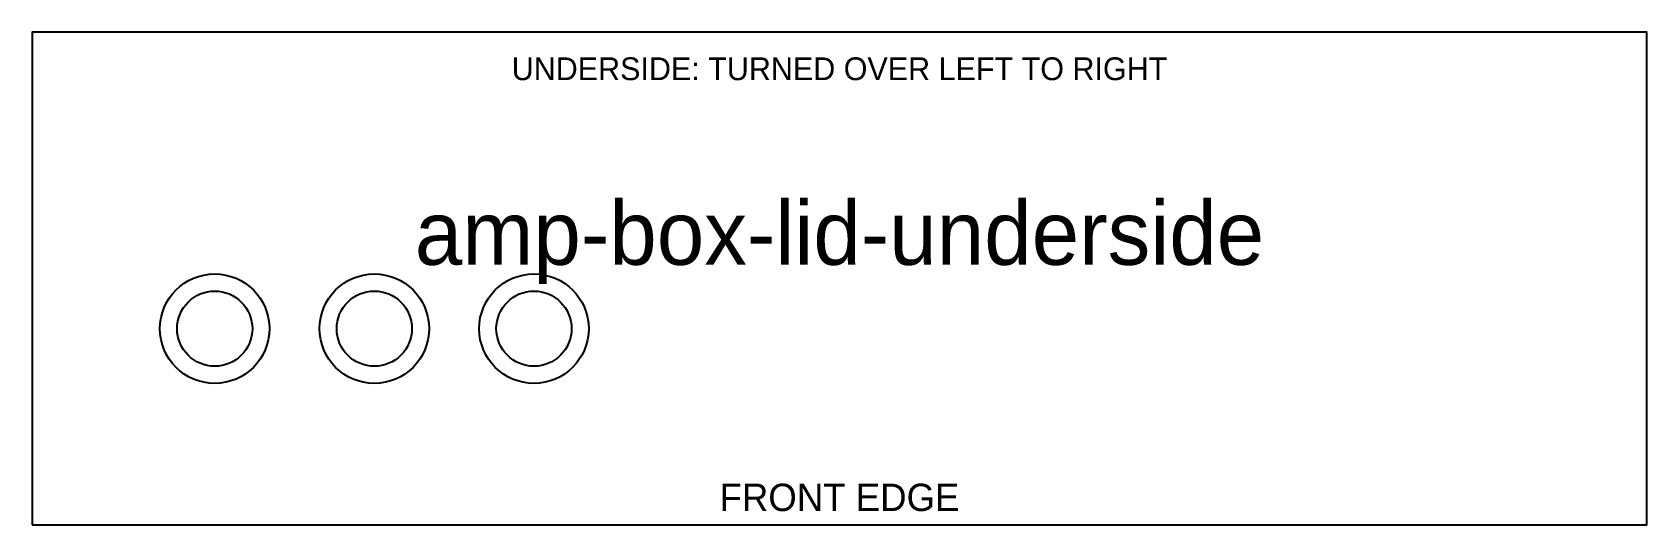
# Model space of a CAD drawing. Header units: millimetres. Extents: x 0 to 354, y 0 to 108.
import ezdxf
from ezdxf.enums import TextEntityAlignment as Align

# ---------------------------------------------------------------- set-up
doc = ezdxf.new("R2010")
doc.units = ezdxf.units.MM
for name, color, linetype in [('CUT_OUTSIDE', 7, 'Continuous'), ('NOTES', 8, 'Continuous'), ('POCKET_8MM_UNDERSIDE', 40, 'Continuous'), ('REF_HOLES_CUT_FROM_TOP', 9, 'Continuous')]:
    doc.layers.add(name, color=color, linetype=linetype)

msp = doc.modelspace()

# ---------------------------------------------------------------- linework, layer by layer
at = {"layer": 'CUT_OUTSIDE'}
msp.add_lwpolyline([(0, 0), (354, 0), (354, 108), (0, 108)], close=True, dxfattribs=at)
at = {"layer": 'POCKET_8MM_UNDERSIDE'}
for centre in [(40, 43), (75, 43), (110, 43)]:
    msp.add_circle(centre, 12, dxfattribs=at)
at = {"layer": 'REF_HOLES_CUT_FROM_TOP'}
for centre in [(40, 43), (75, 43), (110, 43)]:
    msp.add_circle(centre, 8.25, dxfattribs=at)

# ---------------------------------------------------------------- texts
at = {"layer": 'NOTES'}
for s, height, p in [('UNDERSIDE: TURNED OVER LEFT TO RIGHT', 5, (177, 100)), ('amp-box-lid-underside', 14, (177, 64)), ('FRONT EDGE', 6, (177, 6))]:
    msp.add_text(s, height=height, dxfattribs=at).set_placement(p, align=Align.MIDDLE_CENTER)

doc.saveas('drawing.dxf')
